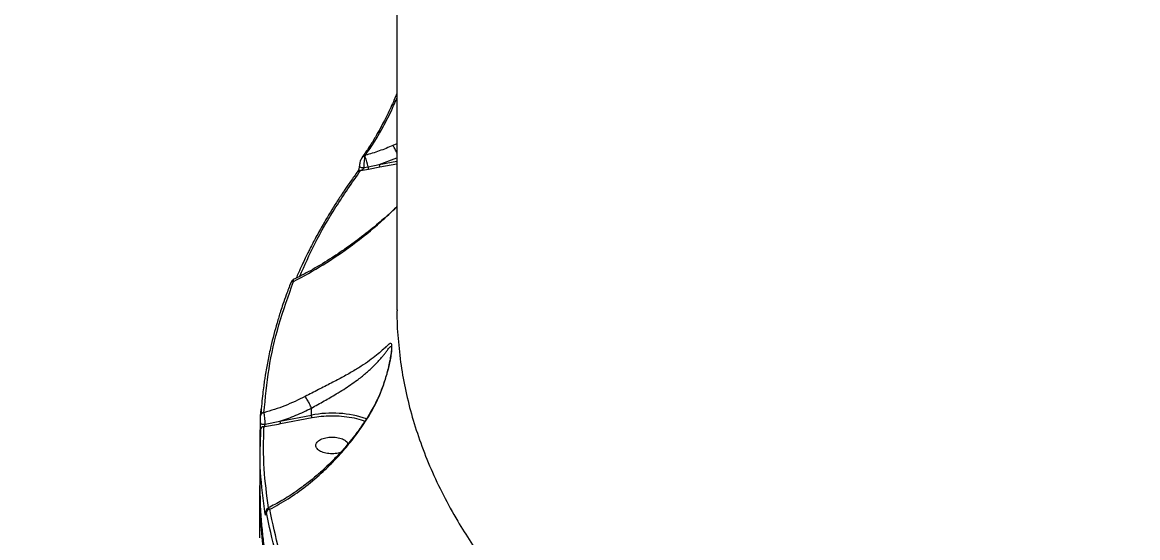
# Model space of a CAD drawing. Header units: millimetres. Extents: x -6332 to 8932, y -6739 to 7096.
# Drawn here: x -2332.1 to -2023, y -1060.2 to -917.4 of the extents above; entities that cross this region are included whole.
import ezdxf

# ---------------------------------------------------------------- set-up
doc = ezdxf.new("R2010")
doc.units = ezdxf.units.MM
for name, color, linetype in [('DIKOM_ОБЪЕКТ', 7, 'Continuous'), ('DIKOM_РАЗМЕР_ЗОНА', 7, 'Continuous'), ('DIKOM_РАЗМЕР_ОБЪЕКТА', 7, 'Continuous')]:
    doc.layers.add(name, color=color, linetype=linetype)
doc.styles.add('style1', font='arial.ttf', dxfattribs={"width": 0.8})
doc.dimstyles.new('1-50', dxfattribs={"dimtxt": 300, "dimasz": 200, "dimexe": 100, "dimexo": 0, "dimgap": 100, "dimtad": 1, "dimtxsty": 'style1', "dimcen": 200, "dimclrd": 7, "dimclre": 7, "dimclrt": 7, "dimadec": 1, "dimazin": 2, "dimtfac": 1, "dimtmove": 0, "dimatfit": 2, "dimfxl": 0, "dimlwd": 25, "dimlwe": 18, "dimarcsym": 0})

# ---------------------------------------------------------------- blocks, each defined once
blk = doc.blocks.new('*D9')
at = {"layer": 'Defpoints', "color": 0, "transparency": 16777216}
for p in [(777.17, 5593.97), (-4228.73, -3389.78), (7301.72, -3389.78)]:
    blk.add_point(p, dxfattribs=at)
at = {"layer": 'DIKOM_РАЗМЕР_ОБЪЕКТА', "color": 7, "lineweight": 18, "transparency": 16777216}
for p, q in [((777.17, 5593.97), (7401.72, 5593.97)), ((-4228.73, -3389.78), (7401.72, -3389.78))]:
    blk.add_line(p, q, dxfattribs=at)
at = {"layer": 'DIKOM_РАЗМЕР_ОБЪЕКТА', "color": 7, "lineweight": 25, "transparency": 16777216}
blk.add_line((7301.72, 5393.97), (7301.72, -3189.78), dxfattribs=at)
at = {"layer": 'DIKOM_РАЗМЕР_ОБЪЕКТА', "color": 7, "transparency": 16777216}
for points in [[(7268.39, 5393.97), (7335.06, 5393.97), (7301.72, 5593.97)], [(7268.39, -3189.78), (7335.06, -3189.78), (7301.72, -3389.78)]]:
    blk.add_solid(points, dxfattribs=at)
at = {"layer": 'DIKOM_РАЗМЕР_ОБЪЕКТА', "color": 7, "transparency": 16777216, "insert": (7048.55, 1153.71), "char_height": 300, "attachment_point": 5, "rotation": 90, "style": 'style1'}
blk.add_mtext('9000', dxfattribs=at)
blk = doc.blocks.new('*D10')
at = {"layer": 'Defpoints', "color": 0, "transparency": 16777216}
for p in [(4034.78, 3636.59), (-4490.85, -1960.46), (4034.78, -5533.39)]:
    blk.add_point(p, dxfattribs=at)
at = {"layer": 'DIKOM_РАЗМЕР_ОБЪЕКТА', "color": 7, "lineweight": 18, "transparency": 16777216}
for p, q in [((4034.78, 3636.59), (4034.78, -5633.39)), ((-4490.85, -1960.46), (-4490.85, -5633.39))]:
    blk.add_line(p, q, dxfattribs=at)
at = {"layer": 'DIKOM_РАЗМЕР_ОБЪЕКТА', "color": 7, "lineweight": 25, "transparency": 16777216}
blk.add_line((-4290.85, -5533.39), (3834.78, -5533.39), dxfattribs=at)
at = {"layer": 'DIKOM_РАЗМЕР_ОБЪЕКТА', "color": 7, "transparency": 16777216}
for points in [[(-4290.85, -5500.05), (-4290.85, -5566.72), (-4490.85, -5533.39)], [(3834.78, -5500.05), (3834.78, -5566.72), (4034.78, -5533.39)]]:
    blk.add_solid(points, dxfattribs=at)
at = {"layer": 'DIKOM_РАЗМЕР_ОБЪЕКТА', "color": 7, "transparency": 16777216, "insert": (308.03, -5280.21), "char_height": 300, "attachment_point": 5, "style": 'style1'}
blk.add_mtext('8500', dxfattribs=at)
blk = doc.blocks.new('*D11')
at = {"layer": 'Defpoints', "color": 0, "transparency": 16777216}
for p in [(1114.35, 7096.35), (-4349.59, -4627.34), (8831.76, -4627.34)]:
    blk.add_point(p, dxfattribs=at)
at = {"layer": 'DIKOM_РАЗМЕР_ЗОНА', "color": 7, "lineweight": 18, "transparency": 16777216}
for p, q in [((1114.35, 7096.35), (8931.76, 7096.35)), ((-4349.59, -4627.34), (8931.76, -4627.34))]:
    blk.add_line(p, q, dxfattribs=at)
at = {"layer": 'DIKOM_РАЗМЕР_ЗОНА', "color": 7, "lineweight": 25, "transparency": 16777216}
blk.add_line((8831.76, 6896.35), (8831.76, -4427.34), dxfattribs=at)
at = {"layer": 'DIKOM_РАЗМЕР_ЗОНА', "color": 7, "transparency": 16777216}
for points in [[(8798.42, 6896.35), (8865.09, 6896.35), (8831.76, 7096.35)], [(8798.42, -4427.34), (8865.09, -4427.34), (8831.76, -4627.34)]]:
    blk.add_solid(points, dxfattribs=at)
at = {"layer": 'DIKOM_РАЗМЕР_ЗОНА', "color": 7, "transparency": 16777216, "insert": (8578.59, 1308.2), "char_height": 300, "attachment_point": 5, "rotation": 90, "style": 'style1'}
blk.add_mtext('11750', dxfattribs=at)
blk = doc.blocks.new('*D12')
at = {"layer": 'Defpoints', "color": 0, "transparency": 16777216}
for p in [(6134.38, 3354.85), (-6332, -2644.93), (6134.38, -6639)]:
    blk.add_point(p, dxfattribs=at)
at = {"layer": 'DIKOM_РАЗМЕР_ЗОНА', "color": 7, "lineweight": 18, "transparency": 16777216}
for p, q in [((6134.38, 3354.85), (6134.38, -6739)), ((-6332, -2644.93), (-6332, -6739))]:
    blk.add_line(p, q, dxfattribs=at)
at = {"layer": 'DIKOM_РАЗМЕР_ЗОНА', "color": 7, "lineweight": 25, "transparency": 16777216}
blk.add_line((-6132, -6639), (5934.38, -6639), dxfattribs=at)
at = {"layer": 'DIKOM_РАЗМЕР_ЗОНА', "color": 7, "transparency": 16777216}
for points in [[(-6132, -6605.67), (-6132, -6672.33), (-6332, -6639)], [(5934.38, -6605.67), (5934.38, -6672.33), (6134.38, -6639)]]:
    blk.add_solid(points, dxfattribs=at)
at = {"layer": 'DIKOM_РАЗМЕР_ЗОНА', "color": 7, "transparency": 16777216, "insert": (-98.81, -6385.83), "char_height": 300, "attachment_point": 5, "style": 'style1'}
blk.add_mtext('12500', dxfattribs=at)

msp = doc.modelspace()

# ---------------------------------------------------------------- linework, layer by layer
at = {"layer": 'DIKOM_ОБЪЕКТ', "color": 7, "linetype": 'Continuous', "lineweight": 15}
for p, q in [((-2228.287, -951.074), (-2229.402, -951.551)), ((-2237.759, -954.525), (-2238.018, -954.932)), ((-2237.046, -954.251), (-2237.132, -954.676)), ((-2237.353, -957.68), (-2236.295, -957.469)), ((-2236.295, -957.469), (-2233.2, -956.83)), ((-2236.123, -958.09), (-2233.024, -957.5)), ((-2233.2, -956.83), (-2228.286, -954.965)), ((-2233.2, -956.83), (-2228.285, -955.878)), ((-2233.024, -957.5), (-2228.285, -956.582)), ((-2238.379, -958.519), (-2236.123, -958.09)), ((-2257.72, -989.645), (-2257.76, -989.716)), ((-2266.047, -1026.432), (-2265.862, -1024.625)), ((-2251.96, -1024.312), (-2251.961, -1024.308)), ((-2251.959, -1026.265), (-2251.96, -1024.312)), ((-2264.753, -1028.79), (-2260.688, -1027.956)), ((-2260.688, -1027.956), (-2251.959, -1026.265)), ((-2260.512, -1028.625), (-2251.783, -1026.935)), ((-2251.959, -1026.265), (-2251.954, -1026.381)), ((-2266.057, -1030.02), (-2266.217, -1034.567)), ((-2266.217, -1034.567), (-2266.25, -1035.494)), ((-2266.245, -1044.312), (-2266.319, -1047.112)), ((-2266.33, -1048.654), (-2266.33, -1060.225))]:
    msp.add_line(p, q, dxfattribs=at)
at = {"layer": 'DIKOM_ОБЪЕКТ', "color": 7, "linetype": 'Continuous', "lineweight": 15, "flags": 128}
for points in [[(-2228.393, -699.068), (-2228.386, -716.301), (-2228.379, -733.498), (-2228.372, -750.65), (-2228.365, -767.751), (-2228.358, -784.79), (-2228.351, -801.761), (-2228.344, -818.654), (-2228.337, -835.463), (-2228.33, -852.178), (-2228.323, -868.792), (-2228.316, -885.297), (-2228.309, -901.684), (-2228.302, -917.947), (-2228.295, -934.077), (-2228.288, -950.067), (-2228.281, -965.909), (-2228.274, -981.595), (-2228.267, -997.118)], [(-2237.76, -954.526), (-2237.753, -954.516), (-2237.712, -954.469)], [(-2238.693, -957.284), (-2238.672, -957.346), (-2238.574, -957.449), (-2238.405, -957.541), (-2238.179, -957.617), (-2237.914, -957.666), (-2237.631, -957.688), (-2237.353, -957.68)], [(-2266.094, -1028.42), (-2266.071, -1028.512), (-2265.991, -1028.599), (-2265.857, -1028.676), (-2265.679, -1028.739), (-2265.467, -1028.784), (-2265.232, -1028.809), (-2264.99, -1028.81), (-2264.753, -1028.79)], [(-2266.25, -1035.459), (-2266.249, -1036.921), (-2266.248, -1038.38), (-2266.248, -1039.838), (-2266.247, -1041.295), (-2266.246, -1042.749), (-2266.246, -1044.202), (-2266.245, -1045.652), (-2266.244, -1047.102)], [(-2264.757, -1053.661), (-2264.737, -1053.493), (-2264.718, -1053.424)], [(-2264.598, -1053.455), (-2264.601, -1053.38), (-2264.598, -1053.351)]]:
    msp.add_lwpolyline(points, dxfattribs=at)
at = {"layer": 'DIKOM_ОБЪЕКТ', "color": 7, "linetype": 'Continuous', "lineweight": 15}
for centre, radius, start, end in [((-2237.41, -955.375), 0.753, 68.33952, 143.93962), ((-2237.162, -955.026), 0.784, 81.47855, 134.64602), ((-2244.353, -958.362), 8.108, 6.32312, 27.04351), ((-2234.982, -957.441), 1.313, 181.23682, 209.62407), ((-2231.886, -956.843), 1.314, 179.41457, 210.00585), ((-2238.577, -959.274), 0.781, 75.34554, 142.17999), ((-2257.098, -989.987), 0.715, 145.79989, 180.51628), ((-2256.981, -990.107), 0.88, 85.74102, 143.63004), ((-2265.144, -1026.497), 0.906, 88.6519, 175.87194), ((-2246.257, -1055.139), 29.432, 71.05529, 101.17074), ((-2259.383, -1027.971), 1.305, 179.34924, 210.10172), ((-2265.212, -1030.423), 0.924, 85.13263, 175.36153), ((-2148.056, -1047.999), 118.276, 180.31728, 204.36902), ((-2263.464, -1053.337), 0.978, 92.81387, 175.40491)]:
    msp.add_arc(centre, radius, start, end, dxfattribs=at)
for points, knots in [([(-2228.293, -937.127), (-2228.529, -937.702), (-2229.404, -939.834), (-2230.577, -942.286), (-2231.824, -944.781), (-2232.838, -946.713), (-2234.167, -949.084), (-2235.845, -951.845), (-2237.053, -953.542), (-2237.715, -954.472)], [0, 0, 0, 0, 0.079026, 0.2927668, 0.3707902, 0.4729458, 0.6113435, 0.7871015, 1, 1, 1, 1]), ([(-2237.046, -954.251), (-2236.177, -953.018), (-2234.447, -950.563), (-2231.795, -945.856), (-2229.717, -941.792), (-2228.59, -939.121), (-2228.293, -938.416)], [0, 0, 0, 0, 0.2998168, 0.5968335, 0.8936129, 1, 1, 1, 1]), ([(-2229.402, -951.551), (-2230.656, -952.08), (-2233.173, -953.141), (-2235.752, -953.881), (-2237.046, -954.252)], [0, 0, 0, 0, 0.498445, 1, 1, 1, 1]), ([(-2228.286, -953.647), (-2228.323, -953.556), (-2228.429, -953.29), (-2228.645, -952.838), (-2228.906, -952.327), (-2229.174, -951.866), (-2229.326, -951.656), (-2229.402, -951.551)], [0, 0, 0, 0, 0.1068517, 0.3114661, 0.5343584, 0.766882, 1, 1, 1, 1]), ([(-2237.353, -957.68), (-2237.351, -957.394), (-2237.346, -956.836), (-2237.292, -955.988), (-2237.221, -955.248), (-2237.161, -954.865), (-2237.132, -954.676)], [0, 0, 0, 0, 0.2678369, 0.5221047, 0.7638994, 1, 1, 1, 1]), ([(-2238.693, -957.285), (-2238.698, -957.355), (-2238.708, -957.497), (-2238.758, -957.791), (-2238.859, -958.147), (-2239.014, -958.52), (-2239.134, -958.704), (-2239.195, -958.797)], [0, 0, 0, 0, 0.1107848, 0.2259223, 0.4697279, 0.7303238, 1, 1, 1, 1]), ([(-2238.018, -954.932), (-2238.091, -955.075), (-2238.239, -955.364), (-2238.443, -955.932), (-2238.584, -956.479), (-2238.664, -956.945), (-2238.683, -957.171), (-2238.693, -957.285)], [0, 0, 0, 0, 0.2370242, 0.4790829, 0.7326434, 0.8647407, 1, 1, 1, 1]), ([(-2238.379, -958.519), (-2238.164, -958.408), (-2237.857, -958.25), (-2237.53, -957.966), (-2237.414, -957.815), (-2237.371, -957.735), (-2237.359, -957.698), (-2237.353, -957.68)], [0, 0, 0, 0, 0.5762985, 0.8195866, 0.9185134, 0.9611775, 1, 1, 1, 1]), ([(-2239.132, -958.72), (-2239.796, -959.64), (-2240.988, -961.291), (-2242.504, -963.493), (-2243.655, -965.215), (-2244.593, -966.648), (-2246.319, -969.349), (-2248.395, -972.784), (-2250.674, -976.866), (-2252.045, -979.477), (-2253.014, -981.403), (-2253.729, -982.858), (-2254.606, -984.708), (-2255.456, -986.563), (-2255.986, -987.803), (-2256.194, -988.29)], [0, 0, 0, 0, 0.09538, 0.1710978, 0.2272188, 0.2722159, 0.3181422, 0.5035474, 0.6217544, 0.7308019, 0.7664337, 0.8149531, 0.8766407, 0.9515245, 1, 1, 1, 1]), ([(-2255.227, -987.788), (-2253.878, -984.785), (-2250.974, -978.322), (-2245.375, -968.547), (-2240.711, -961.861), (-2238.379, -958.519)], [0, 0, 0, 0, 0.3025933, 0.6513173, 1, 1, 1, 1]), ([(-2228.28, -968.47), (-2228.733, -968.906), (-2230.397, -970.51), (-2233.649, -973.356), (-2237.85, -976.758), (-2242.387, -980.09), (-2247.111, -983.236), (-2252.042, -986.212), (-2255.417, -987.911), (-2257.011, -988.714)], [0, 0, 0, 0, 0.0507305, 0.1862747, 0.353124, 0.4983274, 0.660315, 0.8394856, 1, 1, 1, 1]), ([(-2256.916, -989.229), (-2254.173, -987.744), (-2248.686, -984.773), (-2240.587, -979.175), (-2233.746, -973.77), (-2229.748, -969.951), (-2228.28, -968.55)], [0, 0, 0, 0, 0.2785318, 0.5570317, 0.83738, 1, 1, 1, 1]), ([(-2257, -988.745), (-2257.136, -988.833), (-2257.395, -989), (-2257.551, -989.326), (-2257.626, -989.481)], [0, 0, 0, 0, 0.5266004, 1, 1, 1, 1]), ([(-2256.916, -989.229), (-2256.932, -989.093), (-2256.965, -988.817), (-2256.987, -988.769), (-2256.998, -988.745)], [0, 0, 0, 0, 0.4928549, 1, 1, 1, 1]), ([(-2257.689, -989.585), (-2258.116, -990.69), (-2258.882, -992.671), (-2259.807, -995.311), (-2260.487, -997.37), (-2261.025, -999.082), (-2261.989, -1002.308), (-2263.059, -1006.397), (-2264.091, -1011.239), (-2264.638, -1014.329), (-2264.988, -1016.602), (-2265.229, -1018.32), (-2265.496, -1020.5), (-2265.769, -1023.15), (-2265.902, -1025.073), (-2265.974, -1026.113)], [0, 0, 0, 0, 0.0917601, 0.1646013, 0.2185861, 0.2618628, 0.3060359, 0.4843545, 0.5980399, 0.7029123, 0.7371846, 0.7838539, 0.8431903, 0.9152305, 1, 1, 1, 1]), ([(-2265.122, -1025.592), (-2264.743, -1021.522), (-2263.986, -1013.39), (-2261.244, -1001.243), (-2258.359, -993.236), (-2256.916, -989.229)], [0, 0, 0, 0, 0.3335095, 0.6664907, 1, 1, 1, 1]), ([(-2228.25, -997.041), (-2228.255, -997.217), (-2228.343, -999.873), (-2228.019, -1005.031), (-2227.244, -1012.383), (-2225.908, -1019.647), (-2224.1, -1026.817), (-2221.768, -1034.015), (-2218.903, -1041.23), (-2215.493, -1048.451), (-2211.779, -1055.207), (-2207.868, -1061.501), (-2203.852, -1067.333), (-2199.45, -1073.148), (-2194.655, -1078.937), (-2189.463, -1084.692), (-2183.87, -1090.405), (-2176.648, -1097.223), (-2167.467, -1105.079), (-2155.936, -1113.851), (-2143.339, -1122.404), (-2131.662, -1129.492), (-2121.341, -1135.23), (-2112.717, -1139.729), (-2103.751, -1144.113), (-2094.446, -1148.376), (-2084.807, -1152.508), (-2074.837, -1156.504), (-2063.462, -1160.758), (-2050.579, -1165.193), (-2036.091, -1169.716), (-2021.118, -1173.931), (-2005.681, -1177.824), (-1988.658, -1181.633), (-1969.998, -1185.243), (-1949.668, -1188.511), (-1928.918, -1191.242), (-1914.838, -1192.551), (-1907.779, -1193.207)], [0, 0, 0, 0, 0.0018874, 0.0283545, 0.0550204, 0.0805288, 0.1062894, 0.1323018, 0.1585663, 0.1850827, 0.2118505, 0.2337706, 0.255885, 0.2781956, 0.3007022, 0.3234049, 0.3463024, 0.3693955, 0.4068342, 0.4447953, 0.4832804, 0.5222892, 0.5448166, 0.5675153, 0.5903848, 0.6134256, 0.6366377, 0.6600213, 0.6835758, 0.7147219, 0.7461016, 0.7777155, 0.8095634, 0.8416451, 0.880914, 0.9203961, 0.9600911, 1, 1, 1, 1]), ([(-2236.095, -1026.598), (-2235.405, -1025.399), (-2234.028, -1023.003), (-2232.415, -1019.19), (-2231.106, -1015.276), (-2230.296, -1011.952), (-2229.847, -1009.392), (-2229.685, -1007.946), (-2229.666, -1007.103), (-2229.727, -1006.527), (-2229.96, -1006.268), (-2230.445, -1006.55), (-2231.135, -1007.171), (-2232.11, -1008.085), (-2233.467, -1009.291), (-2235.333, -1010.767), (-2237.555, -1012.327), (-2240.144, -1013.95), (-2243.115, -1015.636), (-2246.437, -1017.385), (-2250.051, -1019.197), (-2252.496, -1020.454), (-2253.722, -1021.084)], [0, 0, 0, 0, 0.0620823, 0.1239984, 0.1863235, 0.2496218, 0.281693, 0.3143242, 0.3307421, 0.3472455, 0.379843, 0.4226794, 0.4648302, 0.5065156, 0.5689043, 0.6311485, 0.6927048, 0.7543795, 0.8157277, 0.877014, 0.9383203, 1, 1, 1, 1]), ([(-2251.961, -1024.308), (-2251.375, -1023.981), (-2250.195, -1023.323), (-2248.443, -1022.345), (-2246.724, -1021.365), (-2244.899, -1020.293), (-2242.994, -1019.116), (-2241.066, -1017.842), (-2239.451, -1016.692), (-2238.087, -1015.647), (-2236.974, -1014.736), (-2235.921, -1013.817), (-2234.996, -1012.953), (-2234.1, -1012.055), (-2233.291, -1011.19), (-2232.537, -1010.32), (-2231.884, -1009.519), (-2231.305, -1008.764), (-2230.795, -1008.081), (-2230.359, -1007.51), (-2230.061, -1007.206), (-2229.883, -1007.185), (-2229.795, -1007.361), (-2229.755, -1007.585), (-2229.765, -1007.825), (-2229.766, -1007.852)], [0, 0, 0, 0, 0.0464278, 0.0933794, 0.1391011, 0.1862228, 0.2471142, 0.3087131, 0.3714758, 0.4163718, 0.4640734, 0.5081392, 0.5562213, 0.5973888, 0.6489153, 0.6952228, 0.7413852, 0.7875007, 0.8337111, 0.8802679, 0.9268558, 0.9516741, 0.9735632, 0.9970361, 1, 1, 1, 1]), ([(-2229.762, -1007.814), (-2229.766, -1007.976), (-2229.775, -1008.373), (-2229.878, -1009.275), (-2230.123, -1010.84), (-2230.55, -1012.834), (-2231.127, -1014.971), (-2231.779, -1017.078), (-2232.699, -1019.619), (-2234.123, -1022.936), (-2235.501, -1025.261), (-2236.243, -1026.512)], [0, 0, 0, 0, 0.0423566, 0.1038483, 0.162764, 0.300362, 0.4084652, 0.4878304, 0.6175311, 0.7942252, 1, 1, 1, 1]), ([(-2253.722, -1021.084), (-2255.581, -1022.002), (-2259.303, -1023.839), (-2263.181, -1025.007), (-2265.122, -1025.592)], [0, 0, 0, 0, 0.4994744, 1, 1, 1, 1]), ([(-2251.961, -1024.308), (-2252.04, -1024.124), (-2252.23, -1023.683), (-2252.575, -1022.986), (-2252.921, -1022.339), (-2253.216, -1021.829), (-2253.5, -1021.378), (-2253.648, -1021.182), (-2253.722, -1021.084)], [0, 0, 0, 0, 0.1637523, 0.393617, 0.5334271, 0.6850458, 0.8429213, 1, 1, 1, 1]), ([(-2264.753, -1028.79), (-2264.77, -1028.486), (-2264.803, -1027.882), (-2264.897, -1026.948), (-2265.009, -1026.13), (-2265.084, -1025.771), (-2265.122, -1025.592)], [0, 0, 0, 0, 0.2553591, 0.5066511, 0.7537971, 1, 1, 1, 1]), ([(-2260.688, -1027.956), (-2259.206, -1027.441), (-2256.244, -1026.412), (-2253.387, -1025.011), (-2251.96, -1024.312)], [0, 0, 0, 0, 0.5005497, 1, 1, 1, 1]), ([(-2266.133, -1030.348), (-2266.129, -1030.237), (-2266.12, -1030.015), (-2266.107, -1029.523), (-2266.097, -1028.963), (-2266.095, -1028.601), (-2266.094, -1028.42)], [0, 0, 0, 0, 0.2504425, 0.5003727, 0.7501441, 1, 1, 1, 1]), ([(-2266.094, -1028.42), (-2266.093, -1028.234), (-2266.09, -1027.861), (-2266.079, -1027.284), (-2266.065, -1026.776), (-2266.053, -1026.547), (-2266.047, -1026.432)], [0, 0, 0, 0, 0.2493956, 0.4993734, 0.7494034, 1, 1, 1, 1]), ([(-2265.134, -1029.502), (-2265.055, -1029.487), (-2264.285, -1029.344), (-2262.743, -1029.052), (-2261.282, -1028.772), (-2260.512, -1028.625)], [0, 0, 0, 0, 0.0509168, 0.4999898, 1, 1, 1, 1]), ([(-2265.134, -1029.502), (-2265.09, -1029.458), (-2265.005, -1029.371), (-2264.888, -1029.192), (-2264.81, -1029.021), (-2264.768, -1028.884), (-2264.758, -1028.821), (-2264.753, -1028.79)], [0, 0, 0, 0, 0.2823194, 0.5495016, 0.7894449, 0.8974056, 1, 1, 1, 1]), ([(-2236.093, -1026.313), (-2236.841, -1027.465), (-2238.21, -1029.571), (-2240.258, -1032.286), (-2241.954, -1034.367), (-2243.302, -1035.918), (-2244.537, -1037.27), (-2245.947, -1038.748), (-2247.804, -1040.575), (-2250.151, -1042.712), (-2253.006, -1045.079), (-2256.384, -1047.568), (-2260.1, -1049.988), (-2262.709, -1051.333), (-2263.995, -1051.996)], [0, 0, 0, 0, 0.1013763, 0.1853222, 0.251923, 0.3014641, 0.3394094, 0.3900594, 0.4564945, 0.5387403, 0.6359029, 0.7480984, 0.875908, 1, 1, 1, 1]), ([(-2263.512, -1052.36), (-2261.812, -1051.425), (-2258.426, -1049.562), (-2253.456, -1046.003), (-2249.048, -1042.266), (-2245.211, -1038.475), (-2241.935, -1034.782), (-2238.847, -1030.843), (-2237.014, -1028.016), (-2236.095, -1026.598)], [0, 0, 0, 0, 0.1674677, 0.3335909, 0.500212, 0.6258422, 0.7503731, 0.874831, 1, 1, 1, 1]), ([(-2251.783, -1026.935), (-2251.803, -1026.904), (-2251.841, -1026.842), (-2251.893, -1026.7), (-2251.934, -1026.541), (-2251.947, -1026.434), (-2251.954, -1026.381)], [0, 0, 0, 0, 0.2502379, 0.5006186, 0.7502628, 1, 1, 1, 1]), ([(-2251.783, -1026.935), (-2250.94, -1026.794), (-2249.214, -1026.507), (-2247.403, -1026.453), (-2246.476, -1026.425)], [0, 0, 0, 0, 0.4884643, 1, 1, 1, 1]), ([(-2246.476, -1026.425), (-2245.52, -1026.443), (-2243.591, -1026.478), (-2240.79, -1026.882), (-2238.605, -1027.363), (-2237.496, -1027.79), (-2237.165, -1027.918)], [0, 0, 0, 0, 0.2884844, 0.5817429, 0.8749873, 1, 1, 1, 1]), ([(-2236.095, -1026.598), (-2236.154, -1026.562), (-2236.229, -1026.517), (-2236.213, -1026.529), (-2236.209, -1026.531)], [0, 0, 0, 0, 0.795453, 1, 1, 1, 1]), ([(-2264.757, -1053.661), (-2265.294, -1049.757), (-2266.362, -1041.996), (-2266.209, -1034.215), (-2266.133, -1030.348)], [0, 0, 0, 0, 0.503039, 1, 1, 1, 1]), ([(-2263.854, -1051.921), (-2264.346, -1048.329), (-2265.367, -1040.865), (-2265.214, -1033.383), (-2265.134, -1029.502)], [0, 0, 0, 0, 0.4812228, 1, 1, 1, 1]), ([(-2246.249, -1036.982), (-2246.838, -1036.948), (-2248.016, -1036.879), (-2249.514, -1036.343), (-2250.515, -1035.577), (-2250.867, -1034.666), (-2250.516, -1033.755), (-2249.515, -1032.988), (-2248.017, -1032.452), (-2246.839, -1032.382), (-2246.25, -1032.347)], [0, 0, 0, 0, 0.1249965, 0.2500091, 0.3750099, 0.5000145, 0.6250069, 0.7500106, 0.874999, 1, 1, 1, 1]), ([(-2246.25, -1032.347), (-2245.66, -1032.381), (-2244.479, -1032.451), (-2243.005, -1032.988), (-2242.07, -1033.635), (-2241.945, -1034.105), (-2241.9, -1034.275)], [0, 0, 0, 0, 0.2806909, 0.5613562, 0.8420217, 1, 1, 1, 1]), ([(-2243.932, -1036.6), (-2244.125, -1036.675), (-2244.792, -1036.933), (-2245.644, -1036.962), (-2246.249, -1036.982)], [0, 0, 0, 0, 0.2898259, 1, 1, 1, 1]), ([(-1847.201, -1263.251), (-1855.139, -1263.177), (-1870.951, -1263.03), (-1894.493, -1261.941), (-1917.689, -1260.238), (-1940.474, -1257.88), (-1962.782, -1254.908), (-1984.556, -1251.345), (-2005.741, -1247.213), (-2026.285, -1242.543), (-2046.144, -1237.361), (-2065.275, -1231.698), (-2083.64, -1225.579), (-2101.207, -1219.04), (-2117.946, -1212.105), (-2133.833, -1204.809), (-2148.845, -1197.177), (-2162.967, -1189.245), (-2176.184, -1181.038), (-2188.486, -1172.587), (-2199.867, -1163.92), (-2208.491, -1156.621), (-2214.81, -1150.822), (-2219.175, -1146.6), (-2223.336, -1142.352), (-2227.295, -1138.08), (-2231.051, -1133.786), (-2234.608, -1129.475), (-2238.887, -1123.958), (-2243.663, -1117.213), (-2248.647, -1109.218), (-2253.501, -1100.254), (-2257.954, -1090.323), (-2261.695, -1079.441), (-2264.347, -1068.627), (-2265.829, -1057.911), (-2266.367, -1050.734), (-2266.239, -1047.131), (-2266.237, -1047.059)], [0, 0, 0, 0, 0.036149, 0.0720028, 0.1075613, 0.1428246, 0.1777926, 0.2124651, 0.2468427, 0.2809249, 0.3147118, 0.3482031, 0.3813996, 0.4143006, 0.4469064, 0.4792167, 0.5112319, 0.5429515, 0.5743759, 0.6055053, 0.6363397, 0.6668777, 0.6810507, 0.6951511, 0.7091783, 0.7231328, 0.7370152, 0.7508239, 0.7645605, 0.7895543, 0.8143038, 0.8388089, 0.8718297, 0.9043955, 0.9365078, 0.9681649, 0.9993681, 1, 1, 1, 1]), ([(-2266.244, -1047.128), (-2266.228, -1048.349), (-2266.198, -1050.612), (-2266.011, -1053.692), (-2265.818, -1056.261), (-2265.615, -1058.516), (-2265.377, -1060.665), (-2265.104, -1062.771), (-2264.333, -1067.958), (-2262.688, -1075.808), (-2259.464, -1086.284), (-2255.194, -1096.903), (-2249.554, -1108.016), (-2242.341, -1119.555), (-2234.552, -1129.973), (-2226.533, -1139.305), (-2218.565, -1147.598), (-2209.914, -1155.712), (-2200.534, -1163.681), (-2191.197, -1170.891), (-2182.335, -1177.193), (-2173.783, -1182.88), (-2164.889, -1188.408), (-2155.348, -1193.937), (-2143.62, -1200.288), (-2129.239, -1207.424), (-2111.906, -1215.127), (-2093.787, -1222.332), (-2074.948, -1229.012), (-2055.432, -1235.151), (-2035.298, -1240.735), (-2015.452, -1245.54), (-1996.034, -1249.629), (-1977.158, -1253.073), (-1957.996, -1256.048), (-1937.812, -1258.649), (-1916.611, -1260.799), (-1900.734, -1261.959), (-1891.168, -1262.507), (-1888.001, -1262.675), (-1884.944, -1262.825), (-1882.008, -1262.958), (-1878.995, -1263.085), (-1875.253, -1263.228), (-1870.285, -1263.392), (-1863.794, -1263.558), (-1855.947, -1263.696), (-1850.263, -1263.719), (-1847.2, -1263.731)], [0, 0, 0, 0, 0.0102454, 0.0189785, 0.0262022, 0.0326466, 0.0389725, 0.0451797, 0.051293, 0.0848602, 0.1148627, 0.1448921, 0.1805688, 0.2162418, 0.2519125, 0.279153, 0.3063931, 0.3336767, 0.3609595, 0.3887698, 0.4102977, 0.4297631, 0.4523908, 0.4737928, 0.4951908, 0.5299308, 0.5647421, 0.5994838, 0.6342149, 0.6689462, 0.7036766, 0.7384089, 0.7688583, 0.7992776, 0.8296669, 0.8600555, 0.89409, 0.9281235, 0.9331114, 0.9379674, 0.9426342, 0.9471116, 0.9514011, 0.956412, 0.9642177, 0.9740912, 0.9860365, 1, 1, 1, 1]), ([(-2264.598, -1053.455), (-2264.6, -1053.53), (-2264.604, -1053.68), (-2264.622, -1053.888), (-2264.656, -1054), (-2264.705, -1053.935), (-2264.739, -1053.752), (-2264.757, -1053.661)], [0, 0, 0, 0, 0.1240496, 0.2516244, 0.5012303, 0.7509137, 1, 1, 1, 1]), ([(-2263.989, -1052.023), (-2264.045, -1052.055), (-2264.161, -1052.121), (-2264.343, -1052.299), (-2264.563, -1052.682), (-2264.584, -1053.081), (-2264.599, -1053.355)], [0, 0, 0, 0, 0.1122388, 0.2286824, 0.4704543, 1, 1, 1, 1]), ([(-2264.439, -1053.259), (-2264.457, -1053.172), (-2264.493, -1052.997), (-2264.542, -1052.93), (-2264.575, -1053.041), (-2264.592, -1053.239), (-2264.596, -1053.384), (-2264.598, -1053.455)], [0, 0, 0, 0, 0.2489062, 0.4987471, 0.7484967, 0.8752197, 1, 1, 1, 1]), ([(-2246.916, -1098.082), (-2249.076, -1094.342), (-2253.364, -1086.916), (-2258.254, -1075.652), (-2262.09, -1064.452), (-2263.659, -1056.971), (-2264.439, -1053.259)], [0, 0, 0, 0, 0.2555156, 0.5073588, 0.7555184, 1, 1, 1, 1]), ([(-2263.512, -1052.36), (-2263.6, -1052.239), (-2263.772, -1051.999), (-2263.912, -1052.019), (-2263.98, -1052.029)], [0, 0, 0, 0, 0.5096997, 1, 1, 1, 1]), ([(-2246.021, -1097.085), (-2248.135, -1093.429), (-2252.357, -1086.128), (-2257.229, -1074.981), (-2261.117, -1063.729), (-2262.713, -1056.153), (-2263.512, -1052.36)], [0, 0, 0, 0, 0.2503477, 0.4999944, 0.7496501, 1, 1, 1, 1])]:
    msp.add_open_spline(points, degree=3, knots=knots, dxfattribs=at)

# ---------------------------------------------------------------- dimensions: what is measured, and where the dimension line sits
at = {"layer": 'DIKOM_РАЗМЕР_ЗОНА'}
dim = msp.add_linear_dim(base=(8831.757, -4627.344), p1=(1114.346, 7096.351), p2=(-4349.589, -4627.344), angle=90, text='11750', dimstyle='1-50', dxfattribs=at)
dim.commit()
dim.dimension.update_dxf_attribs({"geometry": '*D11', "text_midpoint": (8831.757, 1308.196), "dimtype": 160})
dim = msp.add_linear_dim(base=(6134.379, -6639), p1=(-6332, -2644.933), p2=(6134.379, 3354.853), text='12500', dimstyle='1-50', dxfattribs=at)
dim.commit()
dim.dimension.update_dxf_attribs({"geometry": '*D12', "text_midpoint": (-98.81, -6639), "dimtype": 160})
at = {"layer": 'DIKOM_РАЗМЕР_ОБЪЕКТА'}
dim = msp.add_linear_dim(base=(7301.722, -3389.779), p1=(777.17, 5593.968), p2=(-4228.728, -3389.779), angle=90, text='9000', dimstyle='1-50', dxfattribs=at)
dim.commit()
dim.dimension.update_dxf_attribs({"geometry": '*D9', "text_midpoint": (7301.722, 1153.714), "dimtype": 160})
dim = msp.add_linear_dim(base=(4034.777, -5533.386), p1=(-4490.848, -1960.464), p2=(4034.777, 3636.587), text='8500', dimstyle='1-50', dxfattribs=at)
dim.commit()
dim.dimension.update_dxf_attribs({"geometry": '*D10', "text_midpoint": (308.034, -5533.386), "dimtype": 160})

doc.saveas('drawing.dxf')
